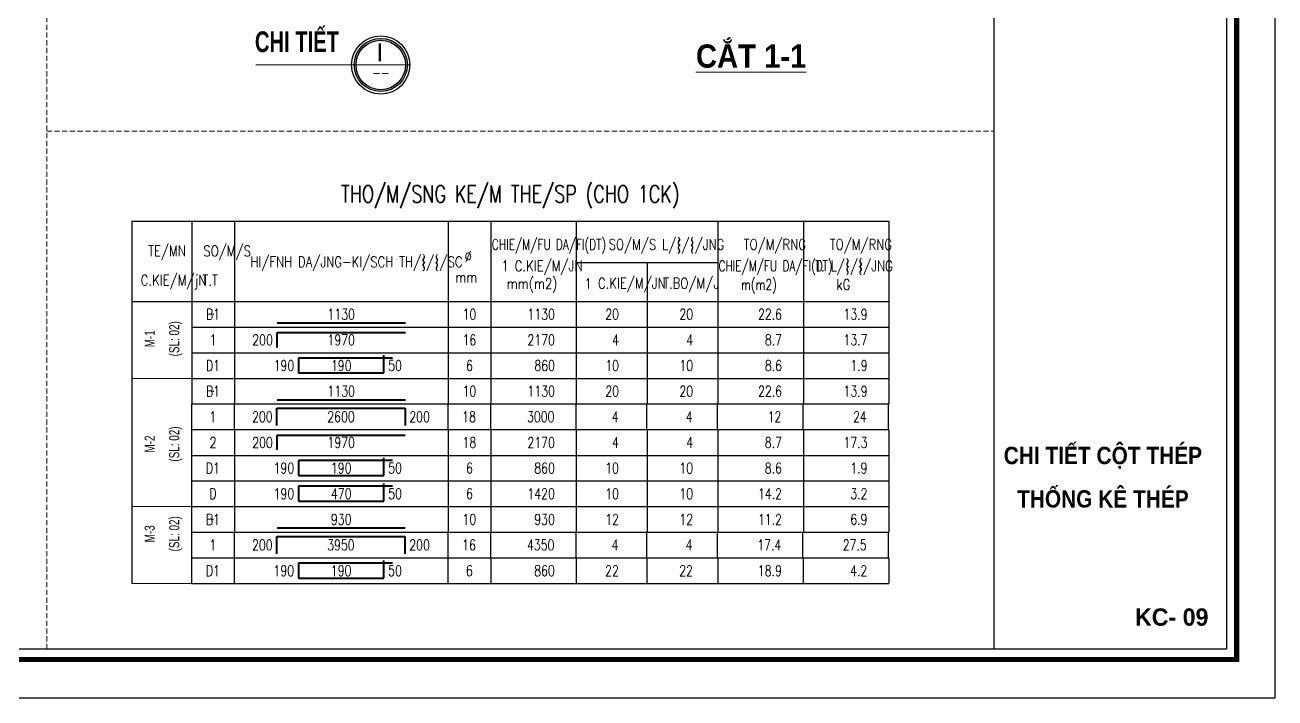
# Model space of a CAD drawing. Header units: millimetres. Extents: x 61738 to 439738, y 60858 to 151243.
# Drawn here: x 415520 to 439738, y 84100 to 97142 of the extents above; entities that cross this region are included whole.
import ezdxf
from ezdxf.enums import TextEntityAlignment as Align

# ---------------------------------------------------------------- set-up
doc = ezdxf.new("R2010")
doc.units = ezdxf.units.MM
doc.linetypes.add('HIDDEN', pattern=[0.375, 0.25, -0.125])
for name, color, linetype, lineweight in [('10-TEXT', 4, 'Continuous', 15), ('3-THAY', 7, 'Continuous', 18), ('5-DUT', 2, 'HIDDEN', 15), ('7-HATCH', 8, 'Continuous', 13), ('9-SO HIEU', 8, 'Continuous', 15), ('BAO', 4, 'Continuous', 25), ('STEEL', 1, 'Continuous', 40), ('TEXT', 7, 'Continuous', 25)]:
    doc.layers.add(name, color=color, linetype=linetype, lineweight=lineweight)
for name, color, linetype in [('BOUND', 7, 'Continuous'), ('DAI', 6, 'Continuous'), ('DIM', 3, 'Continuous'), ('Khungbo', 32, 'Continuous'), ('KICHTHUOC', 8, 'Continuous'), ('MANH', 8, 'Continuous'), ('thay 1', 32, 'Continuous'), ('thep', 6, 'Continuous'), ('XANH', 4, 'Continuous')]:
    doc.layers.add(name, color=color, linetype=linetype)
doc.styles.add('A3 - Text 4.5', font='VnArialH-Bold.TTF', dxfattribs={"width": 0.9, "height": 450})
doc.styles.add('A3-Text 2.3', font='vnsimli.shx', dxfattribs={"width": 0.7, "height": 230, "bigfont": 'vn.shx'})
doc.styles.add('FONT 2', font='UTM Neo Sans IntelBold.ttf')
doc.styles.add('ROMAND', font='romand.shx', dxfattribs={"width": 0.75, "bigfont": 'vnd.shx'})
doc.styles.add('ROMANS', font='romans.shx', dxfattribs={"width": 0.75, "bigfont": 'vns.shx'})
doc.styles.add('S1', font='vnsimli.shx', dxfattribs={"width": 0.75})
doc.styles.add('T2', font='VnArialH.TTF', dxfattribs={"width": 0.8})
doc.styles.add('T3', font='VnArialH-Bold.TTF', dxfattribs={"width": 0.9})
doc.dimstyles.new('A3-1-100x10', dxfattribs={"dimtxt": 230, "dimasz": 100, "dimexe": 80, "dimexo": 0, "dimgap": 50, "dimtad": 1, "dimdec": 0, "dimlfac": 0.1, "dimdsep": 49, "dimtxsty": 'A3-Text 2.3', "dimblk": 'ARCHTICK', "dimcen": 10, "dimdle": 80, "dimclrd": 8, "dimclre": 8, "dimclrt": 2, "dimadec": 0, "dimazin": 2, "dimtfac": 1, "dimtdec": 0, "dimtix": 1, "dimtmove": 1, "dimatfit": 3, "dimldrblk": 'DOT', "dimfxl": 1, "dimtolj": 1, "dimtzin": 0, "dimlwd": -1, "dimlwe": -1, "dimarcsym": 0})

# ---------------------------------------------------------------- blocks, each defined once
blk = doc.blocks.new('TK')
at = {"layer": 'BOUND', "color": 7}
for p, q in [((0, 18.75), (177.14, 18.75)), ((0, 18.75), (0, 0)), ((14, 18.75), (14, 0)), ((24, 18.75), (24, 0)), ((74, 18.75), (74, 0)), ((84, 18.75), (84, 0)), ((104, 18.75), (104, 0)), ((137.14, 18.75), (137.14, 0)), ((157.14, 18.75), (157.14, 0)), ((177.14, 18.75), (177.14, 0)), ((104, 9.15), (137.14, 9.15)), ((120.57, 9.15), (120.57, 0)), ((0, 0), (177.14, 0))]:
    blk.add_line(p, q, dxfattribs=at)
at = {"layer": 'XANH', "style": 'ROMAND', "width": 0.75}
blk.add_text('THO/M/SNG KE/M THE/SP (CHO 1CK)', height=4, dxfattribs=at).set_placement((88.56, 24.87), align=Align.MIDDLE)
at = {"layer": 'XANH', "style": 'ROMAND'}
for s, height, width, p in [('CHIE/M/FU DA/FI(DT)', 2.5, 0.72, (84.27, 12.08)), ('SO/M/S L/}/{/JNG ', 2.5, 0.8, (111.56, 12.08)), ('TO/M/RNG', 2.5, 0.8, (143.17, 12.08)), ('TO/M/RNG', 2.5, 0.8, (163.31, 12.08)), ('TE/MN', 2.5, 0.8, (3.81, 10.56)), ('SO/M/S', 2.5, 0.8, (16.75, 10.56)), ('%%C', 2.5, 0.8, (77.86, 9.29)), ('HI/FNH DA/JNG-KI/SCH TH/}/{/SC', 2.5, 0.8, (27.75, 8.02)), ('1 C.KIE/M/JN', 2.5, 0.8, (86.51, 7.05)), ('CHIE/M/FU DA/FI(DT)', 2.5, 0.72, (137.27, 7.05)), ('T. L/}/{/JNG', 2.5, 0.8, (159.9, 7.05)), ('C.KIE/M/jN', 2.5, 0.8, (2.08, 3.73)), ('T.T', 2.5, 0.8, (16.53, 3.73)), ('mm', 2.5, 0.8, (75.69, 4.44)), ('mm(m2)', 2.5, 0.8, (87.74, 2.94)), ('C.KIE/M/JN', 2.5, 0.8, (109.06, 3.02)), ('T.BO/M/J', 2.5, 0.8, (124.33, 3.02)), ('1', 2.34, 0.8, (105.99, 3.02)), ('m(m2)', 2.5, 0.72, (142.55, 2.69)), ('kG', 2.5, 0.8, (164.85, 2.69))]:
    blk.add_text(s, height=height, dxfattribs=dict(at, width=width)).set_placement(p)
blk = doc.blocks.new('tk_5')
at = {"layer": 'BOUND', "color": 7}
for p, q in [((0, 0), (0, -6)), ((177.14, 0), (177.14, -6))]:
    blk.add_line(p, q, dxfattribs=at)
at = {"layer": 'DIM', "color": 3}
for p, q in [((14, 0), (14, -6)), ((24, 0), (24, -6)), ((74, 0), (74, -6)), ((84, 0), (84, -6)), ((104, 0), (104, -6)), ((120.57, 0), (120.57, -6)), ((137.14, 0), (137.14, -6)), ((157.14, 0), (157.14, -6)), ((14, -6), (177.14, -6))]:
    blk.add_line(p, q, dxfattribs=at)
at = {"layer": 'STEEL', "color": 1}
for p, q in [((34, -1.25), (64, -1.25)), ((34, -4.75), (34, -1.25))]:
    blk.add_line(p, q, dxfattribs=at)
at = {"layer": 'TEXT', "style": 'ROMANS', "width": 0.75}
for tag, p in [('SH', (19, -3)), ('L2', (49, -3)), ('DK', (79, -3))]:
    blk.add_attdef(tag, text='', height=2.5, dxfattribs=at).set_placement(p, align=Align.MIDDLE)
for tag, p in [('L1', (33, -3)), ('DAI', (99, -3)), ('SL1', (114, -3)), ('SLA', (131.34, -3)), ('DT', (152.14, -3)), ('TL', (172.14, -3))]:
    blk.add_attdef(tag, text='', height=2.5, dxfattribs=at).set_placement(p, align=Align.MIDDLE_RIGHT)
blk.add_attdef('L3', text='', height=2.5, dxfattribs=at).set_placement((65, -3), align=Align.MIDDLE_LEFT)
blk = doc.blocks.new('tk_6')
at = {"layer": 'BOUND', "color": 7}
for p, q in [((0, 0), (0, -6)), ((177.14, 0), (177.14, -6))]:
    blk.add_line(p, q, dxfattribs=at)
at = {"layer": 'DIM', "color": 3}
for p, q in [((14, 0), (14, -6)), ((24, 0), (24, -6)), ((74, 0), (74, -6)), ((84, 0), (84, -6)), ((104, 0), (104, -6)), ((120.57, 0), (120.57, -6)), ((137.14, 0), (137.14, -6)), ((157.14, 0), (157.14, -6)), ((14, -6), (177.14, -6))]:
    blk.add_line(p, q, dxfattribs=at)
at = {"layer": 'STEEL', "color": 1}
for p, q in [((61, -1.24), (39, -1.24)), ((39, -1.24), (39, -4.74)), ((59, -4.74), (59, -0.6)), ((39, -4.74), (59, -4.74))]:
    blk.add_line(p, q, dxfattribs=at)
at = {"layer": 'TEXT', "style": 'ROMANS', "width": 0.75}
for tag, p in [('SH', (19, -3)), ('L2', (49, -3)), ('DK', (79, -3))]:
    blk.add_attdef(tag, text='', height=2.5, dxfattribs=at).set_placement(p, align=Align.MIDDLE)
for tag, p in [('L1', (38, -3)), ('DAI', (99, -3)), ('SL1', (114, -3)), ('SLA', (131.34, -3)), ('DT', (152.14, -3)), ('TL', (172.14, -3))]:
    blk.add_attdef(tag, text='', height=2.5, dxfattribs=at).set_placement(p, align=Align.MIDDLE_RIGHT)
blk.add_attdef('L3', text='', height=2.5, dxfattribs=at).set_placement((60, -3), align=Align.MIDDLE_LEFT)
blk = doc.blocks.new('tk_2')
at = {"layer": 'BOUND', "color": 7}
for p, q in [((0, 0), (0, -6)), ((177.14, 0), (177.14, -6))]:
    blk.add_line(p, q, dxfattribs=at)
at = {"layer": 'DIM', "color": 3}
for p, q in [((14, 0), (14, -6)), ((24, 0), (24, -6)), ((74, 0), (74, -6)), ((84, 0), (84, -6)), ((104, 0), (104, -6)), ((120.57, 0), (120.57, -6)), ((137.14, 0), (137.14, -6)), ((157.14, 0), (157.14, -6)), ((14, -6), (177.14, -6))]:
    blk.add_line(p, q, dxfattribs=at)
at = {"layer": 'STEEL', "color": 1}
blk.add_line((34, -5), (64, -5), dxfattribs=at)
at = {"layer": 'thep'}
blk.add_point((19, -3), dxfattribs=at)
at = {"layer": 'TEXT', "style": 'ROMANS', "width": 0.75}
for tag, p in [('SH', (19, -3)), ('L2', (49, -3)), ('DK', (79, -3))]:
    blk.add_attdef(tag, text='', height=2.5, dxfattribs=at).set_placement(p, align=Align.MIDDLE)
for tag, p in [('L1', (33, -3)), ('DAI', (99, -3)), ('SL1', (114, -3)), ('SLA', (131.34, -3)), ('DT', (152.14, -3)), ('TL', (172.14, -3))]:
    blk.add_attdef(tag, text='', height=2.5, dxfattribs=at).set_placement(p, align=Align.MIDDLE_RIGHT)
blk.add_attdef('L3', text='', height=2.5, dxfattribs=at).set_placement((65, -3), align=Align.MIDDLE_LEFT)
blk = doc.blocks.new('CDS12')
at = {"layer": 'Defpoints'}
blk.add_lwpolyline([(91835, 363353), (49835, 363353), (49835, 393053), (91835, 393053)], close=True, dxfattribs=at)
at = {"layer": 'Khungbo', "color": 1, "const_width": 100}
blk.add_lwpolyline([(91094, 364100), (50996, 364100), (50996, 392312), (91094, 392312)], close=True, dxfattribs=at)
at = {"layer": 'Khungbo', "color": 1}
for points in [[(90894, 364300), (51196, 364300), (51196, 392112), (90894, 392112)], [(90894, 392112), (90894, 364300), (86394, 364300), (86394, 392112)]]:
    blk.add_lwpolyline(points, close=True, dxfattribs=at)
blk = doc.blocks.new('_ArchTick')
at = {"color": 0, "linetype": 'ByBlock', "const_width": 0.15}
blk.add_lwpolyline([(-0.5, -0.5), (0.5, 0.5)], dxfattribs=at)
blk = doc.blocks.new('tk_4')
at = {"layer": 'BOUND', "color": 7}
for p, q in [((0, 0), (0, -6)), ((177.14, 0), (177.14, -6))]:
    blk.add_line(p, q, dxfattribs=at)
at = {"layer": 'DIM', "color": 3}
for p, q in [((14, 0), (14, -6)), ((24, 0), (24, -6)), ((74, 0), (74, -6)), ((84, 0), (84, -6)), ((104, 0), (104, -6)), ((120.57, 0), (120.57, -6)), ((137.14, 0), (137.14, -6)), ((157.14, 0), (157.14, -6)), ((14, -6), (177.14, -6))]:
    blk.add_line(p, q, dxfattribs=at)
at = {"layer": 'STEEL', "color": 1}
for p, q in [((34, -1), (64, -1)), ((34, -5.05), (34, -1)), ((64, -1), (64, -5.05))]:
    blk.add_line(p, q, dxfattribs=at)
at = {"layer": 'TEXT', "style": 'ROMANS', "width": 0.75}
for tag, p in [('SH', (19, -3)), ('L2', (49, -3)), ('DK', (79, -3))]:
    blk.add_attdef(tag, text='', height=2.5, dxfattribs=at).set_placement(p, align=Align.MIDDLE)
for tag, p in [('L1', (33, -3)), ('DAI', (99, -3)), ('SL1', (114, -3)), ('SLA', (131.34, -3)), ('DT', (152.14, -3)), ('TL', (172.14, -3))]:
    blk.add_attdef(tag, text='', height=2.5, dxfattribs=at).set_placement(p, align=Align.MIDDLE_RIGHT)
blk.add_attdef('L3', text='', height=2.5, dxfattribs=at).set_placement((65, -3), align=Align.MIDDLE_LEFT)

msp = doc.modelspace()

# ---------------------------------------------------------------- hatches: boundary and pattern name
at = {"layer": '7-HATCH'}
h = msp.add_hatch(color=256, dxfattribs=at)
edge = h.paths.add_edge_path(flags=17)
edge.add_arc((422413.2, 96367.6), 479.5, 0, 360)
edge = h.paths.add_edge_path()
edge.add_arc((422413.2, 96367.6), 514.7, 0, 360)

# ---------------------------------------------------------------- linework, layer by layer
at = {"layer": '3-THAY', "ltscale": 400}
for points in [[(418749.2, 90294.5), (417590, 90294.5)], [(418748.4, 87810), (417589.2, 87810)], [(418746.5, 86319.1), (417587.3, 86319.1)]]:
    msp.add_lwpolyline(points, dxfattribs=at)
at = {"layer": '5-DUT', "ltscale": 400}
for points in [[(415940, 85046.7), (415940, 112859.3)], [(415940, 95087.6), (434297.7, 95087.6)]]:
    msp.add_lwpolyline(points, dxfattribs=at)
at = {"layer": 'DIM'}
for radius in [514.7, 479.5]:
    msp.add_circle((422413.2, 96367.6), radius, dxfattribs=at)
at = {"layer": 'MANH'}
msp.add_circle((422413.2, 96367.6), 564.6, dxfattribs=at)

# ---------------------------------------------------------------- block references
at = {"layer": 'BAO'}
ref = msp.add_blockref('tk_5', (417590, 91288.1), dxfattribs=dict(at, xscale=82.8012575579196, yscale=82.8012575579196, zscale=82.8012575579196))
ref.add_attrib('SLA', '4', dxfattribs={"layer": 'TEXT', "height": 207, "style": 'ROMANS', "width": 0.75}).set_placement((428465.3, 91039.7), align=Align.MIDDLE_RIGHT)
ref.add_attrib('SH', '1', dxfattribs={"layer": 'TEXT', "height": 207, "style": 'ROMANS', "width": 0.75}).set_placement((419163.1, 91039.6), align=Align.MIDDLE)
ref.add_attrib('L1', '200', dxfattribs={"layer": 'TEXT', "height": 207, "style": 'ROMANS', "width": 0.75}).set_placement((420322.4, 91039.7), align=Align.MIDDLE_RIGHT)
ref.add_attrib('L2', '1970', dxfattribs={"layer": 'TEXT', "height": 207, "style": 'ROMANS', "width": 0.75}).set_placement((421647.3, 91039.7), align=Align.MIDDLE)
ref.add_attrib('DK', '16', dxfattribs={"layer": 'TEXT', "height": 207, "style": 'ROMANS', "width": 0.75}).set_placement((424131.2, 91039.6), align=Align.MIDDLE)
ref.add_attrib('SL1', '4', dxfattribs={"layer": 'TEXT', "height": 207, "style": 'ROMANS', "width": 0.75}).set_placement((427029.3, 91039.7), align=Align.MIDDLE_RIGHT)
ref.add_attrib('DAI', '2170', dxfattribs={"layer": 'TEXT', "height": 207, "style": 'ROMANS', "width": 0.75}).set_placement((425787.3, 91039.7), align=Align.MIDDLE_RIGHT)
ref.add_attrib('DT', '8.7', dxfattribs={"layer": 'TEXT', "height": 207, "style": 'ROMANS', "width": 0.75}).set_placement((430187.2, 91039.7), align=Align.MIDDLE_RIGHT)
ref.add_attrib('TL', '13.7', dxfattribs={"layer": 'TEXT', "height": 207, "style": 'ROMANS', "width": 0.75}).set_placement((431843.2, 91039.7), align=Align.MIDDLE_RIGHT)
for name, p, xscale, yscale, zscale, values in [('tk_6', (417590, 90791.3), 82.80125755799963, 82.80125755799963, 82.80125755799963, {'SLA': '10', 'L3': '50', 'SH': 'D1', 'L1': '190', 'L2': '190', 'DK': '6', 'SL1': '10', 'DAI': '860', 'DT': '8.6', 'TL': '1.9'}), ('tk_4', (417588.9, 89798.2), 82.7203954659708, 82.7203954659708, 82.7203954659708, {'SLA': '4', 'SH': '1', 'L1': '200', 'L2': '2600', 'DK': '18', 'L3': '200', 'SL1': '4', 'DAI': '3000', 'DT': '12', 'TL': '24'}), ('tk_6', (417589.2, 88803.1), 82.80125755799963, 82.80125755799963, 82.80125755799963, {'SLA': '10', 'L3': '50', 'SH': 'D1', 'L1': '190', 'L2': '190', 'DK': '6', 'SL1': '10', 'DAI': '860', 'DT': '8.6', 'TL': '1.9'}), ('tk_6', (417589.2, 88306.8), 82.80125755799963, 82.80125755799963, 82.80125755799963, {'SLA': '10', 'L3': '50', 'SH': 'D', 'L1': '190', 'L2': '470', 'DK': '6', 'SL1': '10', 'DAI': '1420', 'DT': '14.2', 'TL': '3.2'}), ('tk_4', (417588.1, 87313.7), 82.7203954659708, 82.7203954659708, 82.7203954659708, {'SLA': '4', 'SH': '1', 'L1': '200', 'L2': '3950', 'DK': '16', 'L3': '200', 'SL1': '4', 'DAI': '4350', 'DT': '17.4', 'TL': '27.5'}), ('tk_6', (417587.3, 86815.9), 82.80125755799963, 82.80125755799963, 82.80125755799963, {'SLA': '22', 'L3': '50', 'SH': 'D1', 'L1': '190', 'L2': '190', 'DK': '6', 'SL1': '22', 'DAI': '860', 'DT': '18.9', 'TL': '4.2'})]:
    msp.add_blockref(name, p, dxfattribs=dict(at, xscale=xscale, yscale=yscale, zscale=zscale)).add_auto_attribs(values)
ref = msp.add_blockref('tk_5', (417589.2, 89299.4), dxfattribs=dict(at, xscale=82.8012575579196, yscale=82.8012575579196, zscale=82.8012575579196))
ref.add_attrib('SLA', '4', dxfattribs={"layer": 'TEXT', "height": 207, "style": 'ROMANS', "width": 0.75}).set_placement((428464.5, 89051), align=Align.MIDDLE_RIGHT)
ref.add_attrib('SH', '2', dxfattribs={"layer": 'TEXT', "height": 207, "style": 'ROMANS', "width": 0.75}).set_placement((419162.3, 89050.9), align=Align.MIDDLE)
ref.add_attrib('L1', '200', dxfattribs={"layer": 'TEXT', "height": 207, "style": 'ROMANS', "width": 0.75}).set_placement((420321.6, 89051), align=Align.MIDDLE_RIGHT)
ref.add_attrib('L2', '1970', dxfattribs={"layer": 'TEXT', "height": 207, "style": 'ROMANS', "width": 0.75}).set_placement((421646.5, 89051), align=Align.MIDDLE)
ref.add_attrib('DK', '18', dxfattribs={"layer": 'TEXT', "height": 207, "style": 'ROMANS', "width": 0.75}).set_placement((424130.4, 89050.9), align=Align.MIDDLE)
ref.add_attrib('SL1', '4', dxfattribs={"layer": 'TEXT', "height": 207, "style": 'ROMANS', "width": 0.75}).set_placement((427028.5, 89051), align=Align.MIDDLE_RIGHT)
ref.add_attrib('DAI', '2170', dxfattribs={"layer": 'TEXT', "height": 207, "style": 'ROMANS', "width": 0.75}).set_placement((425786.5, 89051), align=Align.MIDDLE_RIGHT)
ref.add_attrib('DT', '8.7', dxfattribs={"layer": 'TEXT', "height": 207, "style": 'ROMANS', "width": 0.75}).set_placement((430186.4, 89051), align=Align.MIDDLE_RIGHT)
ref.add_attrib('TL', '17.3', dxfattribs={"layer": 'TEXT', "height": 207, "style": 'ROMANS', "width": 0.75}).set_placement((431842.4, 89051), align=Align.MIDDLE_RIGHT)
at = {"layer": 'DAI'}
ref = msp.add_blockref('tk_2', (417590, 91784.9), dxfattribs=dict(at, xscale=82.8012575579196, yscale=82.8012575579196, zscale=82.8012575579196))
ref.add_attrib('SLA', '20', dxfattribs={"layer": 'TEXT', "height": 207, "style": 'ROMANS', "width": 0.75}).set_placement((428465.3, 91536.5), align=Align.MIDDLE_RIGHT)
ref.add_attrib('SH', 'B1', dxfattribs={"layer": 'TEXT', "height": 207, "style": 'ROMANS', "width": 0.75}).set_placement((419163.1, 91536.4), align=Align.MIDDLE)
ref.add_attrib('L2', '1130', dxfattribs={"layer": 'TEXT', "height": 207, "style": 'ROMANS', "width": 0.75}).set_placement((421647.3, 91536.5), align=Align.MIDDLE)
ref.add_attrib('DK', '10', dxfattribs={"layer": 'TEXT', "height": 207, "style": 'ROMANS', "width": 0.75}).set_placement((424131.2, 91536.4), align=Align.MIDDLE)
ref.add_attrib('SL1', '20', dxfattribs={"layer": 'TEXT', "height": 207, "style": 'ROMANS', "width": 0.75}).set_placement((427029.3, 91536.5), align=Align.MIDDLE_RIGHT)
ref.add_attrib('DAI', '1130', dxfattribs={"layer": 'TEXT', "height": 207, "style": 'ROMANS', "width": 0.75}).set_placement((425787.3, 91536.5), align=Align.MIDDLE_RIGHT)
ref.add_attrib('DT', '22.6', dxfattribs={"layer": 'TEXT', "height": 207, "style": 'ROMANS', "width": 0.75}).set_placement((430187.2, 91536.5), align=Align.MIDDLE_RIGHT)
ref.add_attrib('TL', '13.9', dxfattribs={"layer": 'TEXT', "height": 207, "style": 'ROMANS', "width": 0.75}).set_placement((431843.2, 91536.5), align=Align.MIDDLE_RIGHT)
ref = msp.add_blockref('tk_2', (417590, 90294.5), dxfattribs=dict(at, xscale=82.8012575579196, yscale=82.8012575579196, zscale=82.8012575579196))
ref.add_attrib('SLA', '20', dxfattribs={"layer": 'TEXT', "height": 207, "style": 'ROMANS', "width": 0.75}).set_placement((428465.3, 90046.1), align=Align.MIDDLE_RIGHT)
ref.add_attrib('SH', 'B1', dxfattribs={"layer": 'TEXT', "height": 207, "style": 'ROMANS', "width": 0.75}).set_placement((419163.1, 90046), align=Align.MIDDLE)
ref.add_attrib('L2', '1130', dxfattribs={"layer": 'TEXT', "height": 207, "style": 'ROMANS', "width": 0.75}).set_placement((421647.3, 90046.1), align=Align.MIDDLE)
ref.add_attrib('DK', '10', dxfattribs={"layer": 'TEXT', "height": 207, "style": 'ROMANS', "width": 0.75}).set_placement((424131.2, 90046), align=Align.MIDDLE)
ref.add_attrib('SL1', '20', dxfattribs={"layer": 'TEXT', "height": 207, "style": 'ROMANS', "width": 0.75}).set_placement((427029.3, 90046.1), align=Align.MIDDLE_RIGHT)
ref.add_attrib('DAI', '1130', dxfattribs={"layer": 'TEXT', "height": 207, "style": 'ROMANS', "width": 0.75}).set_placement((425787.3, 90046.1), align=Align.MIDDLE_RIGHT)
ref.add_attrib('DT', '22.6', dxfattribs={"layer": 'TEXT', "height": 207, "style": 'ROMANS', "width": 0.75}).set_placement((430187.2, 90046.1), align=Align.MIDDLE_RIGHT)
ref.add_attrib('TL', '13.9', dxfattribs={"layer": 'TEXT', "height": 207, "style": 'ROMANS', "width": 0.75}).set_placement((431843.2, 90046.1), align=Align.MIDDLE_RIGHT)
ref = msp.add_blockref('tk_2', (417589.2, 87810), dxfattribs=dict(at, xscale=82.8012575579196, yscale=82.8012575579196, zscale=82.8012575579196))
ref.add_attrib('SLA', '12', dxfattribs={"layer": 'TEXT', "height": 207, "style": 'ROMANS', "width": 0.75}).set_placement((428464.5, 87561.6), align=Align.MIDDLE_RIGHT)
ref.add_attrib('SH', 'B1', dxfattribs={"layer": 'TEXT', "height": 207, "style": 'ROMANS', "width": 0.75}).set_placement((419162.3, 87561.5), align=Align.MIDDLE)
ref.add_attrib('L2', '930', dxfattribs={"layer": 'TEXT', "height": 207, "style": 'ROMANS', "width": 0.75}).set_placement((421646.5, 87561.6), align=Align.MIDDLE)
ref.add_attrib('DK', '10', dxfattribs={"layer": 'TEXT', "height": 207, "style": 'ROMANS', "width": 0.75}).set_placement((424130.4, 87561.5), align=Align.MIDDLE)
ref.add_attrib('SL1', '12', dxfattribs={"layer": 'TEXT', "height": 207, "style": 'ROMANS', "width": 0.75}).set_placement((427028.5, 87561.6), align=Align.MIDDLE_RIGHT)
ref.add_attrib('DAI', '930', dxfattribs={"layer": 'TEXT', "height": 207, "style": 'ROMANS', "width": 0.75}).set_placement((425786.5, 87561.6), align=Align.MIDDLE_RIGHT)
ref.add_attrib('DT', '11.2', dxfattribs={"layer": 'TEXT', "height": 207, "style": 'ROMANS', "width": 0.75}).set_placement((430186.4, 87561.6), align=Align.MIDDLE_RIGHT)
ref.add_attrib('TL', '6.9', dxfattribs={"layer": 'TEXT', "height": 207, "style": 'ROMANS', "width": 0.75}).set_placement((431842.4, 87561.6), align=Align.MIDDLE_RIGHT)
at = {"layer": 'KICHTHUOC'}
msp.add_blockref('CDS12', (347903.3, -279252.9), dxfattribs=at)
at = {"layer": 'thay 1', "xscale": 82.8012575579196, "yscale": 82.8012575579196, "zscale": 82.8012575579196}
msp.add_blockref('TK', (417590, 91784.9), dxfattribs=at)

# ---------------------------------------------------------------- texts
at = {"layer": '10-TEXT', "style": 'T3', "width": 0.7}
msp.add_text('chi tiÕt', height=400, dxfattribs=at).set_placement((421604.1, 96617.6), align=Align.RIGHT)
at = {"layer": '10-TEXT', "style": 'A3 - Text 4.5', "width": 0.9}
msp.add_text('%%Uc¾t 1-1', height=450, dxfattribs=at).set_placement((428520, 96315.1))
at = {"layer": '10-TEXT'}
for s, height, style, width, p in [('i', 350, 'T3', 0.7, (422394.9, 96435.2)), ('--', 212.67, 'S1', 0.7, (422415.4, 96108.4)), ('CHI TIẾT CỘT THÉP', 336, 'FONT 2', 0.9, (436403.8, 88631.6)), ('THỐNG KÊ THÉP', 336, 'FONT 2', 0.9, (436403.8, 87791.6))]:
    msp.add_text(s, height=height, dxfattribs=dict(at, style=style, width=width)).set_placement(p, align=Align.CENTER)
at = {"layer": '10-TEXT', "style": 'T2', "width": 0.7}
for s, p in [('(sl: 02)', (418508.6, 91061.6)), ('M-1', (418034.2, 91061.6)), ('M-2', (418034.2, 89021.6)), ('(sl: 02)', (418508.6, 89021.6)), ('M-3', (418034.2, 87281.6)), ('(sl: 02)', (418508.6, 87281.6))]:
    msp.add_text(s, height=196, rotation=90, dxfattribs=at).set_placement(p, align=Align.CENTER)
at = {"layer": '10-TEXT', "style": 'FONT 2'}
msp.add_text('KC- 09', height=336, dxfattribs=at).set_placement((437737.7, 85668.5), align=Align.MIDDLE_CENTER)

# ---------------------------------------------------------------- leaders
at = {"layer": '9-SO HIEU', "ltscale": 300}
msp.add_leader([(422977.8, 96367.6), (419990, 96367.6)], dimstyle='A3-1-100x10', override={"dimasz": 100, "dimtad": 0, "dimldrblk": 'None'}, dxfattribs=at)

doc.saveas('drawing.dxf')
